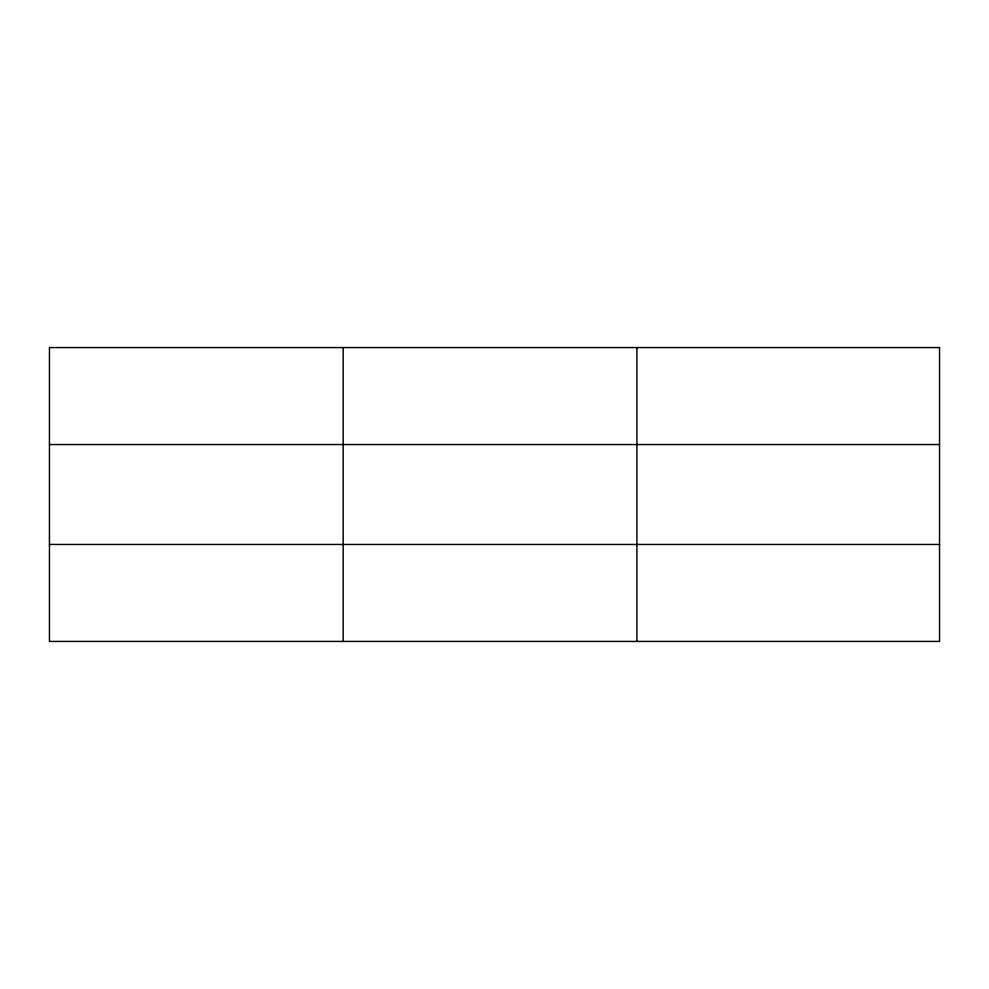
<?xml version="1.0" encoding="UTF-8"?>
<svg xmlns="http://www.w3.org/2000/svg" width="989" height="989" viewBox="0 0 989 989"><rect width="100%" height="100%" fill="white"/><g stroke="black" fill="none" stroke-linecap="round" stroke-linejoin="round"><path stroke-width="1.48" d="M343.183 347.572L343.183 641.428M636.916 347.572L636.916 641.428M49.45 444.543L939.55 444.543M49.45 544.457L939.55 544.457M939.55 347.572L939.55 641.428L49.45 641.428L49.45 347.572L939.55 347.572"/></g></svg>
